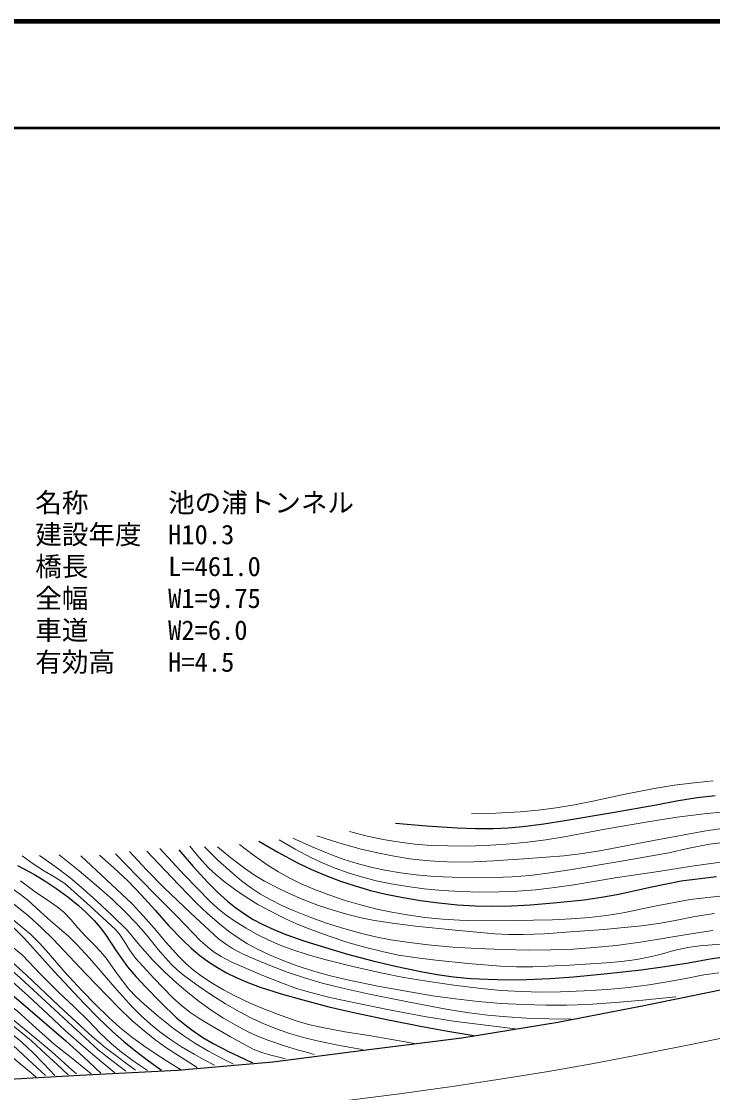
# Model space of a CAD drawing. Units: millimetres, scale not verified. Extents: x 40000 to 680000, y 20000 to 380000.
# Drawn here: x 442364 to 507428, y 279195 to 380000 of the extents above; entities that cross this region are included whole.
import ezdxf
from ezdxf.enums import TextEntityAlignment as Align

# ---------------------------------------------------------------- set-up
doc = ezdxf.new("R2010")
doc.units = ezdxf.units.MM
doc.header["$LTSCALE"] = 1000
doc.linetypes.add('CHAIN', pattern=[18.5, 12, -1.5, 3.5, -1.5])
for name, color, linetype, lineweight in [('M-BGD-EXST', 7, 'Continuous', 25), ('M-BGD-RSTR', 7, 'Continuous', 13), ('M-BMK', 2, 'CHAIN', 13), ('M-STR-STR1', 1, 'Continuous', 25), ('M-TTL', 2, 'Continuous', 140), ('M-TTL-LINE', 7, 'Continuous', 50)]:
    doc.layers.add(name, color=color, linetype=linetype, lineweight=lineweight)
doc.styles.add('ＭＳ ゴシック', font='')
doc.styles.get('ＭＳ ゴシック').set_extended_font_data('MS Gothic')

msp = doc.modelspace()

# ---------------------------------------------------------------- linework, layer by layer
at = {"layer": 'M-BGD-EXST'}
for points in [[(477591, 304539), (480508, 304290), (483431, 304102), (485122, 304045), (486812, 304049), (488189, 304110), (489561, 304232), (491542, 304492), (493527, 304815), (497831, 305521), (502129, 306288), (504042, 306654), (505974, 306962), (507669, 307155)], [(464700, 302846), (466513, 301812), (468355, 300830), (469673, 300202), (471026, 299623), (472393, 299105), (473789, 298639), (475221, 298227), (476669, 297872), (478286, 297542), (479926, 297270), (481663, 297043), (483415, 296876), (485081, 296774), (486748, 296732), (488507, 296765), (490274, 296859), (492805, 297072), (495340, 297346), (496981, 297573), (498612, 297860), (501540, 298523), (504475, 299126), (507806, 299539)], [(449727, 301533), (451064, 300359), (452367, 299136), (453674, 297777), (454946, 296368), (456225, 294933), (457554, 293534), (458338, 292794), (459164, 292097), (459968, 291500), (460807, 290952), (461677, 290456), (462572, 290015), (463684, 289544), (464831, 289125), (466827, 288491), (468849, 287912), (471307, 287274), (473778, 286694), (476925, 286030), (480085, 285424), (482514, 284984), (484956, 284553)], [(457170, 302046), (458530, 300480), (459938, 298949), (460828, 298063), (461758, 297222), (462544, 296586), (463364, 296001), (464185, 295493), (465037, 295038), (466125, 294535), (467243, 294086), (468948, 293479), (470680, 292928), (473059, 292233), (475450, 291597), (477697, 291061), (479957, 290583), (481490, 290310), (483043, 290095), (484656, 289945), (486274, 289855), (488086, 289817), (489906, 289840), (492124, 289933), (494338, 290087), (497524, 290387), (500710, 290748), (502936, 291052), (505165, 291417), (507186, 291769), (509214, 292061)], [(411138, 300969), (414410, 299402), (417717, 297886), (422276, 295920), (426821, 293895), (428450, 293086), (430051, 292223), (431571, 291337), (433060, 290400), (434548, 289389), (436009, 288322), (437579, 287098), (439118, 285822), (441082, 284092), (443005, 282318), (443813, 281559), (444627, 280791)], [(421156, 300452), (423450, 299539), (425728, 298567), (427325, 297812), (428906, 296996), (431040, 295811), (433146, 294573), (434727, 293591), (436273, 292560), (437620, 291577), (438930, 290547), (442744, 287331), (446533, 284070), (448199, 282564), (449848, 281026)], [(432398, 300687), (434474, 299598), (436527, 298452), (437761, 297700), (438961, 296898), (439918, 296191), (440836, 295437), (441761, 294586), (442646, 293690), (445458, 290587), (448308, 287531), (449598, 286217), (450937, 284940), (452010, 283997), (453122, 283102), (454319, 282198), (455539, 281308)], [(441992, 300552), (443588, 299707), (444649, 299072), (445688, 298380), (446718, 297620), (447723, 296804), (448494, 296115), (449222, 295384), (449778, 294744), (450287, 294067), (451293, 292541), (452353, 291043), (453166, 290085), (454034, 289157), (455486, 287671), (456976, 286234), (457732, 285589), (458524, 284992), (459444, 284386), (460408, 283823), (461851, 283075), (463338, 282371), (463724, 282194), (464120, 282014)]]:
    msp.add_lwpolyline(points, dxfattribs=at)
at = {"layer": 'M-BGD-RSTR'}
for points in [[(484728, 305438), (487016, 305496), (489310, 305615), (491003, 305770), (492690, 305984), (494426, 306269), (496160, 306613), (499037, 307246), (501929, 307819), (503805, 308115), (505690, 308351), (507471, 308518)], [(473252, 303755), (474916, 303336), (476594, 302976), (477984, 302750), (479393, 302582), (480937, 302462), (482496, 302401), (484265, 302396), (486035, 302452), (488022, 302578), (490004, 302763), (491738, 302983), (493464, 303263), (497488, 304018), (501534, 304716), (504081, 305104), (506636, 305432), (508496, 305622)], [(470179, 303347), (472258, 302700), (474355, 302112), (475900, 301742), (477467, 301429), (478918, 301200), (480377, 301030), (481762, 300927), (483149, 300884), (484967, 300908), (486794, 300993), (490108, 301210), (493421, 301487), (495204, 301703), (496980, 301979), (501878, 302911), (506788, 303822), (508340, 304061)], [(462904, 302530), (464225, 301526), (465578, 300573), (466552, 299967), (467559, 299412), (468711, 298850), (469899, 298337), (471317, 297797), (472753, 297315), (474277, 296864), (475815, 296471), (477239, 296164), (478679, 295915), (480344, 295686), (482016, 295517), (483612, 295410), (485220, 295364), (488784, 295382), (492364, 295461), (494111, 295543), (495854, 295684), (497432, 295872), (499013, 296121), (502162, 296773), (505320, 297365), (508678, 297738)], [(466627, 302990), (468133, 302113), (469674, 301286), (470769, 300772), (471899, 300310), (473136, 299871), (474393, 299490), (475772, 299137), (477172, 298840), (478720, 298577), (480287, 298373), (482002, 298213), (483725, 298113), (485528, 298064), (487330, 298076), (489050, 298146), (490774, 298276), (492571, 298483), (494371, 298750), (498246, 299390), (502132, 299971), (505489, 300508), (508860, 300986)], [(467915, 303143), (469728, 302320), (471562, 301554), (472753, 301121), (473964, 300745), (475262, 300408), (476584, 300127), (478055, 299880), (479532, 299692), (481224, 299543), (482920, 299454), (484880, 299415), (486853, 299436), (488552, 299507), (490255, 299638), (492119, 299869), (493985, 300161), (498663, 300927), (503324, 301752), (505232, 302189), (507151, 302566), (508486, 302744)], [(442444, 301459), (443481, 300715), (444552, 300021), (445514, 299471), (446440, 298872), (448851, 296727), (451224, 294535), (451651, 294011), (452035, 293443), (452548, 292622), (453109, 291836), (454842, 289952), (456622, 288104), (457395, 287411), (458207, 286764), (459054, 286186), (459943, 285652), (462055, 284444), (464190, 283293), (465007, 282982), (465857, 282722), (466517, 282548), (467181, 282383)], [(444076, 301510), (445536, 300476), (446959, 299394), (448211, 298343), (449424, 297247), (450897, 295873), (452336, 294447), (453503, 293051), (454715, 291696), (455837, 290571), (456999, 289490), (458030, 288605), (459107, 287761), (460227, 286958), (461392, 286199), (462470, 285561), (463585, 284972), (464600, 284502), (465647, 284083), (467035, 283612), (468446, 283196), (469190, 282992), (469936, 282791)], [(445912, 301561), (447804, 300059), (449658, 298510), (450936, 297361), (452173, 296169), (453163, 295140), (454116, 294062), (455249, 292662), (456424, 291307), (457057, 290703), (457740, 290136), (458989, 289228), (460282, 288363), (461568, 287553), (462891, 286792), (464018, 286211), (465182, 285678), (466382, 285197), (467612, 284768), (468907, 284384), (470215, 284058), (472309, 283630), (474426, 283259), (474445, 283255), (474475, 283250)], [(447952, 301459), (450385, 299221), (452774, 296943), (453833, 295828), (454857, 294663), (455992, 293304), (457170, 291987), (457846, 291337), (458565, 290730), (459424, 290088), (460328, 289489), (461380, 288868), (462459, 288301), (463907, 287621), (465392, 286991), (466802, 286440), (468227, 285948), (469386, 285613), (470559, 285337), (472800, 284925), (475065, 284570), (477223, 284204), (479372, 283811)], [(451216, 301663), (453276, 299517), (455377, 297414), (456966, 295838), (458525, 294208), (459205, 293517), (459921, 292873), (460524, 292423), (461171, 292016), (462115, 291513), (463102, 291057), (465092, 290206), (467090, 289417), (468274, 289004), (469490, 288643), (471408, 288158), (473341, 287732), (476826, 287013), (480318, 286355), (483054, 285929), (485810, 285560), (487329, 285373), (488859, 285189)], [(452543, 301867), (454130, 300163), (455764, 298497), (458315, 296070), (460919, 293676), (461562, 293190), (462237, 292754), (463104, 292284), (464012, 291861), (465683, 291172), (467381, 290537), (469010, 289990), (470665, 289497), (472887, 288949), (475121, 288460), (478735, 287720), (482358, 287040), (484282, 286739), (486224, 286495), (488085, 286323), (489949, 286211), (492025, 286143), (494112, 286107)], [(454175, 301918), (456479, 299469), (458826, 297062), (459891, 296044), (460997, 295070), (461859, 294385), (462763, 293743), (463654, 293193), (464577, 292693), (465726, 292148), (466900, 291657), (468318, 291133), (469755, 290667), (471322, 290223), (472905, 289837), (475906, 289223), (478931, 288666), (481068, 288305), (483225, 288003), (485370, 287766), (487522, 287590), (489618, 287476), (491728, 287421), (493707, 287430), (495694, 287498), (498278, 287663), (500869, 287888), (502413, 288040), (503956, 288198)], [(455399, 302173), (457722, 299669), (460092, 297203), (460844, 296531), (461640, 295899), (462556, 295257), (463506, 294664), (464565, 294075), (465650, 293540), (466722, 293074), (467818, 292664), (469359, 292167), (470928, 291724), (473566, 291057), (476212, 290449), (478370, 290028), (480539, 289666), (483083, 289300), (485633, 288994), (487531, 288815), (489434, 288696), (491264, 288654), (493104, 288671), (495324, 288758), (497551, 288906), (499502, 289093), (501457, 289340), (503343, 289643), (505227, 290007), (506619, 290266), (508021, 290466)], [(458212, 302377), (459071, 301349), (459979, 300355), (460689, 299682), (461440, 299053), (462413, 298327), (463428, 297645), (464631, 296909), (465870, 296222), (467083, 295611), (468332, 295050), (469863, 294433), (471424, 293869), (473090, 293331), (474785, 292848), (476317, 292466), (477872, 292140), (479619, 291864), (481375, 291648), (484419, 291338), (487464, 291089), (488980, 291036), (490506, 291043), (493963, 291187), (497427, 291392), (498862, 291527), (500286, 291722), (501393, 291929), (502499, 292198), (503790, 292552), (505103, 292850), (506239, 293008), (507387, 293106), (510371, 293322)], [(459589, 302326), (460867, 301075), (462193, 299861), (463089, 299122), (464022, 298430), (464875, 297870), (465767, 297357), (466884, 296799), (468038, 296289), (469601, 295672), (471183, 295113), (472727, 294628), (474289, 294200), (475708, 293863), (477139, 293585), (478886, 293315), (480653, 293103), (482955, 292895), (485264, 292748), (487683, 292646), (490101, 292605), (492198, 292626), (494295, 292706), (496319, 292845), (498346, 293045), (500644, 293347), (502943, 293711), (505200, 294104), (507462, 294437)], [(460813, 302326), (462069, 301289), (463360, 300300), (464292, 299669), (465258, 299087), (466396, 298479), (467562, 297923), (468937, 297338), (470332, 296809), (471708, 296351), (473100, 295950), (474350, 295645), (475616, 295398), (477531, 295105), (479466, 294870), (483190, 294468), (486921, 294125), (488245, 294065), (489582, 294065), (491600, 294142), (493627, 294280), (497192, 294557), (500744, 294893), (502325, 295117), (503896, 295400), (505750, 295751), (507614, 296043)], [(409283, 300949), (411451, 299619), (413663, 298333), (414497, 297929), (415354, 297581), (417651, 296797), (419929, 295956), (421661, 295253), (423380, 294491), (424864, 293771), (426320, 292998), (429609, 291158), (432875, 289261), (433982, 288513), (435063, 287710), (438946, 284612), (442795, 281464), (443275, 281060), (443763, 280649)], [(412752, 301204), (417268, 299248), (421758, 297237), (425122, 295494), (428517, 293802), (429882, 293112), (431225, 292365), (432462, 291579), (433676, 290737), (436514, 288637), (439312, 286494), (440874, 285233), (442399, 283925), (443447, 282954), (444452, 281941), (444974, 281378), (445497, 280802)], [(415863, 300592), (419368, 299062), (422850, 297477), (424962, 296453), (427047, 295374), (429292, 294146), (431519, 292858), (432659, 292137), (433773, 291361), (436348, 289362), (438959, 287410), (440454, 286341), (441911, 285224), (443310, 284049), (444678, 282820), (445725, 281845), (446772, 280853)], [(416679, 300847), (419546, 299579), (422442, 298364), (423773, 297787), (425076, 297156), (429402, 294670), (433718, 292166), (435094, 291256), (436444, 290291), (437815, 289224), (439156, 288104), (441394, 286202), (443669, 284348), (445241, 283023), (446777, 281650), (447154, 281306), (447537, 280955)], [(418770, 300694), (421941, 299323), (425099, 297892), (426573, 297156), (428018, 296368), (431074, 294568), (434106, 292712), (435569, 291703), (437007, 290638), (439523, 288775), (441996, 286869), (443708, 285277), (445465, 283725), (447039, 282510), (448575, 281249), (448741, 281105), (448915, 280955)], [(422698, 300949), (424696, 300090), (426670, 299176), (429406, 297763), (432113, 296297), (433417, 295540), (434688, 294732), (436519, 293463), (438316, 292144), (439776, 291041), (441205, 289885), (443024, 288264), (444812, 286591), (446505, 285021), (448245, 283491), (449696, 282268), (451159, 281057)], [(425860, 300541), (427540, 299824), (429193, 299053), (430438, 298393), (431654, 297679), (433395, 296559), (435108, 295385), (437379, 293822), (439614, 292210), (440952, 291134), (442260, 290005), (445903, 286601), (449589, 283229), (450870, 282210), (452179, 281210)], [(427186, 300796), (429893, 299421), (432577, 297991), (433702, 297322), (434795, 296604), (437472, 294624), (440119, 292591), (441484, 291454), (442817, 290263), (445908, 287340), (449050, 284452), (450254, 283444), (451493, 282484), (452288, 281898), (453097, 281312)], [(429583, 300694), (431617, 299744), (433641, 298731), (434662, 298159), (435658, 297531), (436699, 296776), (437713, 295965), (440126, 294046), (442499, 292081), (444155, 290337), (445857, 288634), (447298, 287291), (448698, 285904), (449742, 284830), (450834, 283794), (451779, 283013), (452773, 282272), (453493, 281763), (454219, 281261)], [(434021, 300796), (435464, 299997), (436874, 299149), (437843, 298484), (438787, 297763), (441030, 295936), (443237, 294062), (444093, 293214), (444907, 292323), (446451, 290539), (448037, 288799), (449298, 287503), (450604, 286247), (451636, 285331), (452713, 284456), (453903, 283583), (455137, 282753), (456275, 282029), (457432, 281312)], [(435150, 300898), (436843, 300014), (438515, 299073), (439665, 298349), (440791, 297570), (441939, 296699), (443050, 295782), (444225, 294728), (445365, 293623), (448421, 290373), (451527, 287157), (452700, 286055), (453913, 284997), (454913, 284200), (455956, 283446), (457419, 282489), (458918, 281567)], [(437139, 301102), (438654, 300104), (440205, 299156), (441196, 298574), (442151, 297944), (442966, 297291), (443753, 296582), (444839, 295589), (445963, 294642), (446788, 293919), (447581, 293144), (448800, 291821), (449973, 290459), (451334, 288864), (452743, 287305), (453600, 286449), (454504, 285630), (455381, 284922), (456304, 284255), (457443, 283514), (458622, 282820), (459583, 282289), (460550, 281771)], [(442281, 299126), (443670, 298101), (445102, 297121), (445735, 296684), (446335, 296197), (447020, 295478), (447673, 294706), (448435, 293869), (449247, 293068), (449814, 292480), (450336, 291851), (451389, 290368), (452489, 288922), (453175, 288198), (453914, 287506), (455274, 286347), (456668, 285238), (457652, 284522), (458677, 283851), (459980, 283095), (461325, 282385), (461826, 282131), (462336, 281873)]]:
    msp.add_lwpolyline(points, dxfattribs=at)
at = {"layer": 'M-BMK'}
msp.add_lwpolyline([(459130, 277005), (464095, 277477), (469066, 277987), (473515, 278505), (477966, 279084), (482908, 279776), (487853, 280511), (491958, 281177), (496052, 281902), (500952, 282831), (505849, 283817), (510728, 284844), (515611, 285920), (520248, 286990), (524881, 288122), (529390, 289288), (533894, 290514), (538623, 291868), (543335, 293279), (548097, 294762), (552857, 296281), (554188, 296710), (555529, 297143)], dxfattribs=at)
at = {"layer": 'M-STR-STR1'}
for p, q in [((500811, 287344), (509908, 289213)), ((492848, 285828), (500811, 287344)), ((483822, 284347), (492848, 285828)), ((474831, 283219), (483822, 284347)), ((466021, 282091), (474831, 283219)), ((447863, 280821), (457065, 281315)), ((457065, 281315), (466021, 282091)), ((436162, 280187), (447863, 280821))]:
    msp.add_line(p, q, dxfattribs=at)
at = {"layer": 'M-TTL'}
msp.add_line((680000, 380000), (40000, 380000), dxfattribs=at)
at = {"layer": 'M-TTL-LINE'}
msp.add_line((40000, 370000), (680000, 370000), dxfattribs=at)

# ---------------------------------------------------------------- texts
at = {"layer": 'M-STR-STR1', "style": 'ＭＳ ゴシック'}
for s, p in [('名称\u3000\u3000\u3000池の浦トンネル', (443670, 333248)), ('建設年度\u3000H10.3', (443670, 330248)), ('橋長\u3000\u3000\u3000L=461.0', (443670, 327248)), ('全幅\u3000\u3000\u3000W1=9.75', (443670, 324248)), ('車道\u3000\u3000\u3000W2=6.0', (443670, 321248)), ('有効高\u3000\u3000H=4.5', (443670, 318248))]:
    msp.add_text(s, height=1833, dxfattribs=at).set_placement(p, align=Align.BOTTOM_LEFT)

doc.saveas('drawing.dxf')
